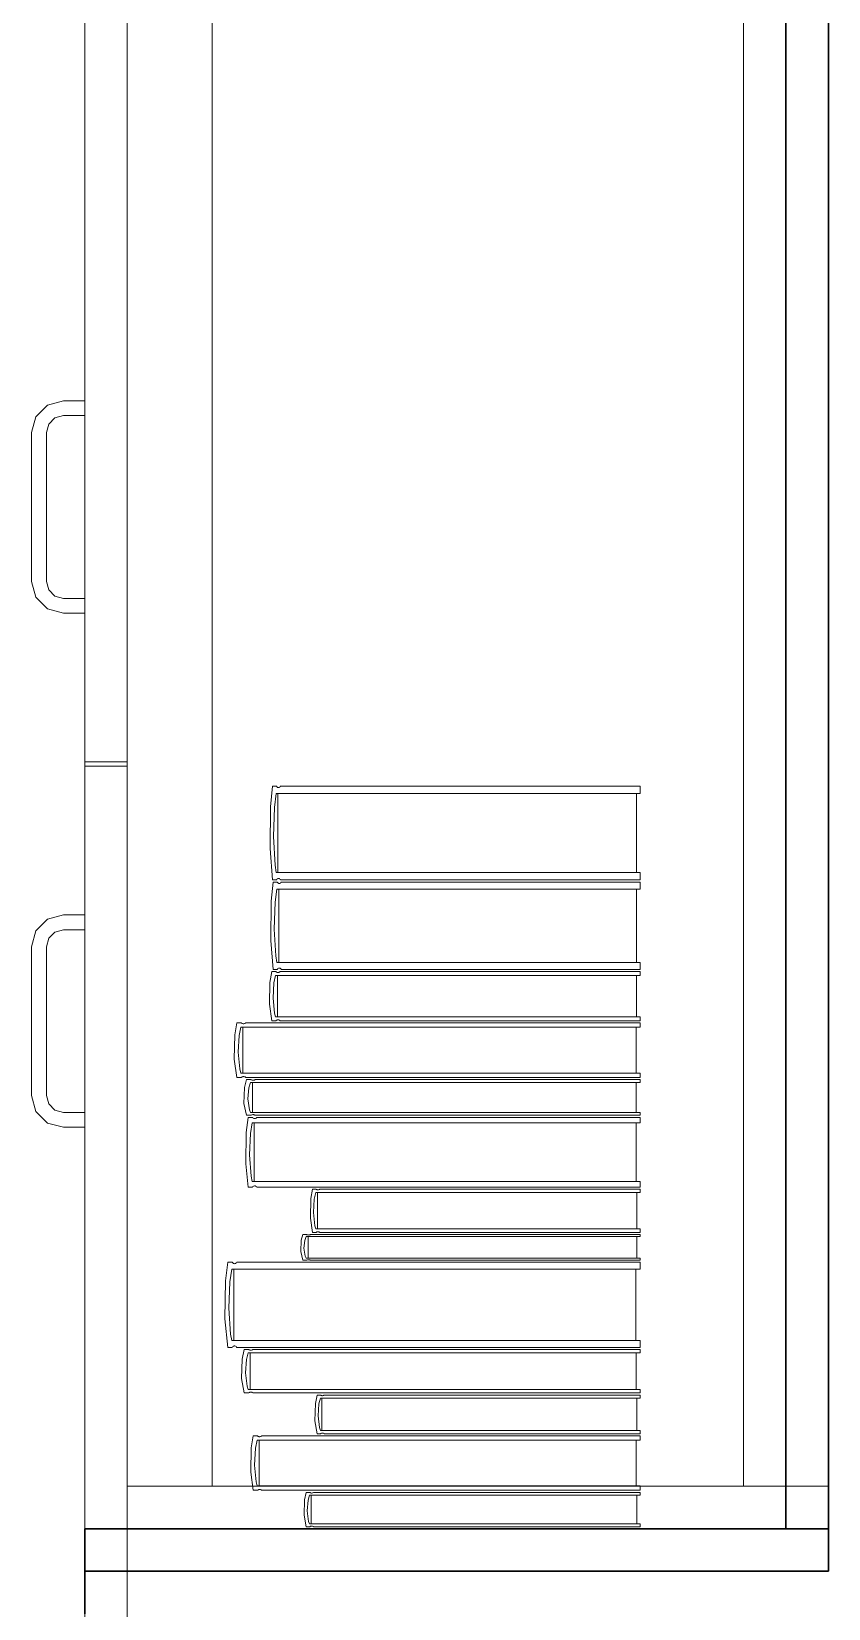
# Model space of a CAD drawing. Header units: inches. Extents: x -19 to 5698, y -728 to 92.
# Drawn here: x 105.296 to 105.671, y 34.983 to 35.725 of the extents above; entities that cross this region are included whole.
import ezdxf

# ---------------------------------------------------------------- set-up
doc = ezdxf.new("R2010")
doc.units = ezdxf.units.IN
doc.header["$MEASUREMENT"] = 0
doc.set_wipeout_variables(frame=1)
doc.linetypes.add('Wipeout_Contour', pattern=[1, 0, -1])
doc.layers.add('Interior - Mobiliario', color=7, linetype='Continuous')

msp = doc.modelspace()

# ---------------------------------------------------------------- linework, layer by layer
at = {"layer": 'Interior - Mobiliario', "color": 175, "linetype": 'Continuous', "lineweight": 13}
for p, q in [((105.34118, 36.48), (105.34118, 35.02)), ((105.65118, 35.02), (105.65118, 36.48)), ((105.34118, 36.46), (105.34118, 35.04)), ((105.38118, 35.04), (105.38118, 36.46)), ((105.63118, 36.46), (105.63118, 35.04)), ((105.32118, 35.74), (105.32118, 35.381)), ((105.34118, 35.74), (105.34118, 35.381)), ((105.30368, 35.54899), (105.31118, 35.551)), ((105.31118, 35.551), (105.32118, 35.551)), ((105.32118, 35.551), (105.32118, 35.544)), ((105.29618, 35.536), (105.29819, 35.5435)), ((105.29819, 35.5435), (105.30368, 35.54899)), ((105.30718, 35.54293), (105.30425, 35.54)), ((105.31118, 35.544), (105.30718, 35.54293)), ((105.32118, 35.544), (105.31118, 35.544)), ((105.29618, 35.466), (105.29618, 35.536)), ((105.30425, 35.54), (105.30318, 35.536)), ((105.30318, 35.536), (105.30318, 35.466)), ((105.29819, 35.4585), (105.29618, 35.466)), ((105.30318, 35.466), (105.30425, 35.462)), ((105.30425, 35.462), (105.30718, 35.45907)), ((105.30368, 35.45301), (105.29819, 35.4585)), ((105.30718, 35.45907), (105.31118, 35.458)), ((105.31118, 35.458), (105.32118, 35.458)), ((105.32118, 35.458), (105.32118, 35.451)), ((105.31118, 35.451), (105.30368, 35.45301)), ((105.32118, 35.451), (105.31118, 35.451)), ((105.32118, 35.381), (105.34118, 35.381)), ((105.32118, 35.379), (105.34118, 35.379)), ((105.40956, 35.36962), (105.40861, 35.35993)), ((105.41144, 35.36962), (105.40956, 35.36962)), ((105.41049, 35.35947), (105.41129, 35.36609)), ((105.41129, 35.36609), (105.58252, 35.36609)), ((105.41154, 35.36945), (105.41144, 35.36962)), ((105.41175, 35.36918), (105.41154, 35.36945)), ((105.41199, 35.369), (105.41175, 35.36918)), ((105.41224, 35.3689), (105.41199, 35.369)), ((105.41215, 35.36609), (105.41215, 35.32897)), ((105.4125, 35.36889), (105.41224, 35.3689)), ((105.41275, 35.36897), (105.4125, 35.36889)), ((105.41299, 35.36913), (105.41275, 35.36897)), ((105.41321, 35.36939), (105.41299, 35.36913)), ((105.41336, 35.36962), (105.41321, 35.36939)), ((105.58252, 35.36962), (105.41336, 35.36962)), ((105.58079, 35.32897), (105.58079, 35.36609)), ((105.58252, 35.36609), (105.58252, 35.36962)), ((105.40861, 35.35993), (105.4084, 35.34017)), ((105.41005, 35.34587), (105.41049, 35.35947)), ((105.41078, 35.33233), (105.41005, 35.34587)), ((105.4084, 35.34017), (105.40956, 35.32544)), ((105.41129, 35.32897), (105.41078, 35.33233)), ((105.58252, 35.32897), (105.41129, 35.32897)), ((105.58252, 35.32544), (105.58252, 35.32897)), ((105.40991, 35.32444), (105.40896, 35.31541)), ((105.40956, 35.32544), (105.41144, 35.32544)), ((105.41178, 35.32444), (105.40991, 35.32444)), ((105.41084, 35.31498), (105.41163, 35.32115)), ((105.41144, 35.32544), (105.41158, 35.32568)), ((105.41158, 35.32568), (105.41181, 35.32593)), ((105.41163, 35.32115), (105.58252, 35.32115)), ((105.41188, 35.32428), (105.41178, 35.32444)), ((105.41181, 35.32593), (105.41205, 35.3261)), ((105.4121, 35.32403), (105.41188, 35.32428)), ((105.41205, 35.3261), (105.4123, 35.32618)), ((105.41233, 35.32386), (105.4121, 35.32403)), ((105.4123, 35.32618), (105.41255, 35.32617)), ((105.41258, 35.32376), (105.41233, 35.32386)), ((105.4125, 35.32115), (105.4125, 35.28657)), ((105.41255, 35.32617), (105.4128, 35.32607)), ((105.41284, 35.32375), (105.41258, 35.32376)), ((105.4128, 35.32607), (105.41304, 35.32588)), ((105.41309, 35.32383), (105.41284, 35.32375)), ((105.41304, 35.32588), (105.41326, 35.32561)), ((105.41333, 35.32398), (105.41309, 35.32383)), ((105.41326, 35.32561), (105.41336, 35.32544)), ((105.41355, 35.32422), (105.41333, 35.32398)), ((105.41336, 35.32544), (105.58252, 35.32544)), ((105.41369, 35.32444), (105.41355, 35.32422)), ((105.58252, 35.32444), (105.41369, 35.32444)), ((105.5808, 35.28657), (105.5808, 35.32115)), ((105.58252, 35.32115), (105.58252, 35.32444)), ((105.40896, 35.31541), (105.40875, 35.29701)), ((105.4104, 35.30231), (105.41084, 35.31498)), ((105.30368, 35.30699), (105.29819, 35.3015)), ((105.31118, 35.309), (105.30368, 35.30699)), ((105.32118, 35.309), (105.31118, 35.309)), ((105.32118, 35.302), (105.32118, 35.309)), ((105.29819, 35.3015), (105.29618, 35.294)), ((105.30318, 35.294), (105.30425, 35.298)), ((105.30425, 35.298), (105.30718, 35.30093)), ((105.30718, 35.30093), (105.31118, 35.302)), ((105.31118, 35.302), (105.32118, 35.302)), ((105.41112, 35.2897), (105.4104, 35.30231)), ((105.29618, 35.294), (105.29618, 35.224)), ((105.30318, 35.224), (105.30318, 35.294)), ((105.40875, 35.29701), (105.40991, 35.28328)), ((105.40991, 35.28328), (105.41178, 35.28328)), ((105.41163, 35.28657), (105.41112, 35.2897)), ((105.58252, 35.28657), (105.41163, 35.28657)), ((105.41178, 35.28328), (105.41193, 35.2835)), ((105.41193, 35.2835), (105.41215, 35.28374)), ((105.41215, 35.28374), (105.41239, 35.28389)), ((105.41239, 35.28389), (105.41264, 35.28397)), ((105.41264, 35.28397), (105.41289, 35.28396)), ((105.41289, 35.28396), (105.41314, 35.28387)), ((105.41314, 35.28387), (105.41338, 35.28369)), ((105.41338, 35.28369), (105.4136, 35.28344)), ((105.4136, 35.28344), (105.41369, 35.28328)), ((105.41369, 35.28328), (105.58252, 35.28328)), ((105.58252, 35.28328), (105.58252, 35.28657)), ((105.40837, 35.27722), (105.40816, 35.26689)), ((105.40932, 35.28228), (105.40837, 35.27722)), ((105.4112, 35.28228), (105.40932, 35.28228)), ((105.40981, 35.26987), (105.41025, 35.27698)), ((105.41025, 35.27698), (105.41105, 35.28043)), ((105.41105, 35.28043), (105.58252, 35.28043)), ((105.4113, 35.28219), (105.4112, 35.28228)), ((105.41152, 35.28205), (105.4113, 35.28219)), ((105.41175, 35.28195), (105.41152, 35.28205)), ((105.41201, 35.2819), (105.41175, 35.28195)), ((105.41192, 35.28043), (105.41192, 35.26104)), ((105.41226, 35.2819), (105.41201, 35.2819)), ((105.41251, 35.28194), (105.41226, 35.2819)), ((105.41275, 35.28203), (105.41251, 35.28194)), ((105.41298, 35.28216), (105.41275, 35.28203)), ((105.41312, 35.28228), (105.41298, 35.28216)), ((105.58252, 35.28228), (105.41312, 35.28228)), ((105.58079, 35.26104), (105.58079, 35.28043)), ((105.58252, 35.28043), (105.58252, 35.28228)), ((105.41054, 35.26279), (105.40981, 35.26987)), ((105.40816, 35.26689), (105.40932, 35.25919)), ((105.41105, 35.26104), (105.41054, 35.26279)), ((105.58252, 35.26104), (105.41105, 35.26104)), ((105.58252, 35.25919), (105.58252, 35.26104)), ((105.39283, 35.25819), (105.39179, 35.25254)), ((105.39489, 35.25819), (105.39283, 35.25819)), ((105.39385, 35.25227), (105.39472, 35.25613)), ((105.39472, 35.25613), (105.58252, 35.25613)), ((105.39499, 35.25809), (105.39489, 35.25819)), ((105.39523, 35.25793), (105.39499, 35.25809)), ((105.39549, 35.25782), (105.39523, 35.25793)), ((105.39577, 35.25776), (105.39549, 35.25782)), ((105.39567, 35.25613), (105.39567, 35.23451)), ((105.39605, 35.25776), (105.39577, 35.25776)), ((105.39632, 35.25781), (105.39605, 35.25776)), ((105.39659, 35.2579), (105.39632, 35.25781)), ((105.39683, 35.25805), (105.39659, 35.2579)), ((105.39699, 35.25819), (105.39683, 35.25805)), ((105.58252, 35.25819), (105.39699, 35.25819)), ((105.40932, 35.25919), (105.4112, 35.25919)), ((105.4112, 35.25919), (105.41134, 35.25931)), ((105.41134, 35.25931), (105.41157, 35.25944)), ((105.41157, 35.25944), (105.41181, 35.25953)), ((105.41181, 35.25953), (105.41206, 35.25958)), ((105.41206, 35.25958), (105.41232, 35.25957)), ((105.41232, 35.25957), (105.41257, 35.25952)), ((105.41257, 35.25952), (105.41281, 35.25942)), ((105.41281, 35.25942), (105.41302, 35.25928)), ((105.41302, 35.25928), (105.41312, 35.25919)), ((105.41312, 35.25919), (105.58252, 35.25919)), ((105.58063, 35.23451), (105.58063, 35.25613)), ((105.58252, 35.25613), (105.58252, 35.25819)), ((105.39179, 35.25254), (105.39155, 35.24103)), ((105.39337, 35.24435), (105.39385, 35.25227)), ((105.39155, 35.24103), (105.39283, 35.23245)), ((105.39416, 35.23646), (105.39337, 35.24435)), ((105.39283, 35.23245), (105.39489, 35.23245)), ((105.39472, 35.23451), (105.39416, 35.23646)), ((105.58252, 35.23451), (105.39472, 35.23451)), ((105.39489, 35.23245), (105.39504, 35.23259)), ((105.39504, 35.23259), (105.39529, 35.23273)), ((105.39529, 35.23273), (105.39555, 35.23283)), ((105.39555, 35.23283), (105.39583, 35.23288)), ((105.39583, 35.23288), (105.39611, 35.23287)), ((105.39611, 35.23287), (105.39638, 35.23281)), ((105.39737, 35.23145), (105.39636, 35.22777)), ((105.39638, 35.23281), (105.39664, 35.2327)), ((105.39664, 35.2327), (105.39688, 35.23255)), ((105.39688, 35.23255), (105.39699, 35.23245)), ((105.39699, 35.23245), (105.58252, 35.23245)), ((105.39938, 35.23145), (105.39737, 35.23145)), ((105.39948, 35.23138), (105.39938, 35.23145)), ((105.39972, 35.23128), (105.39948, 35.23138)), ((105.39997, 35.23121), (105.39972, 35.23128)), ((105.40024, 35.23117), (105.39997, 35.23121)), ((105.40051, 35.23117), (105.40024, 35.23117)), ((105.40078, 35.2312), (105.40051, 35.23117)), ((105.40104, 35.23126), (105.40078, 35.2312)), ((105.40128, 35.23136), (105.40104, 35.23126)), ((105.40143, 35.23145), (105.40128, 35.23136)), ((105.58252, 35.23145), (105.40143, 35.23145)), ((105.58252, 35.23245), (105.58252, 35.23451)), ((105.58252, 35.23011), (105.58252, 35.23145)), ((105.29618, 35.224), (105.29819, 35.2165)), ((105.30425, 35.22), (105.30318, 35.224)), ((105.39636, 35.22777), (105.39613, 35.22027)), ((105.3979, 35.22244), (105.39837, 35.2276)), ((105.39837, 35.2276), (105.39922, 35.23011)), ((105.39922, 35.23011), (105.58252, 35.23011)), ((105.40015, 35.23011), (105.40015, 35.21602)), ((105.58067, 35.21602), (105.58067, 35.23011)), ((105.29819, 35.2165), (105.30368, 35.21101)), ((105.30718, 35.21707), (105.30425, 35.22)), ((105.31118, 35.216), (105.30718, 35.21707)), ((105.32118, 35.216), (105.31118, 35.216)), ((105.32118, 35.209), (105.32118, 35.216)), ((105.39613, 35.22027), (105.39737, 35.21468)), ((105.39867, 35.21729), (105.3979, 35.22244)), ((105.39922, 35.21602), (105.39867, 35.21729)), ((105.58252, 35.21602), (105.39922, 35.21602)), ((105.58252, 35.21468), (105.58252, 35.21602)), ((105.30368, 35.21101), (105.31118, 35.209)), ((105.31118, 35.209), (105.32118, 35.209)), ((105.39818, 35.21368), (105.39718, 35.20649)), ((105.39737, 35.21468), (105.39938, 35.21468)), ((105.40019, 35.21368), (105.39818, 35.21368)), ((105.39918, 35.20615), (105.40003, 35.21106)), ((105.39938, 35.21468), (105.39953, 35.21477)), ((105.39953, 35.21477), (105.39977, 35.21487)), ((105.39977, 35.21487), (105.40003, 35.21493)), ((105.40003, 35.21493), (105.4003, 35.21496)), ((105.40003, 35.21106), (105.58252, 35.21106)), ((105.40029, 35.21355), (105.40019, 35.21368)), ((105.40052, 35.21336), (105.40029, 35.21355)), ((105.4003, 35.21496), (105.40057, 35.21496)), ((105.40078, 35.21322), (105.40052, 35.21336)), ((105.40057, 35.21496), (105.40084, 35.21492)), ((105.40104, 35.21314), (105.40078, 35.21322)), ((105.40084, 35.21492), (105.4011, 35.21485)), ((105.40095, 35.21106), (105.40095, 35.18351)), ((105.40132, 35.21313), (105.40104, 35.21314)), ((105.4011, 35.21485), (105.40133, 35.21475)), ((105.40158, 35.21319), (105.40132, 35.21313)), ((105.40133, 35.21475), (105.40143, 35.21468)), ((105.40143, 35.21468), (105.58252, 35.21468)), ((105.40184, 35.21332), (105.40158, 35.21319)), ((105.40208, 35.21351), (105.40184, 35.21332)), ((105.40223, 35.21368), (105.40208, 35.21351)), ((105.58252, 35.21368), (105.40223, 35.21368)), ((105.58068, 35.18351), (105.58068, 35.21106)), ((105.58252, 35.21106), (105.58252, 35.21368)), ((105.39718, 35.20649), (105.39695, 35.19182)), ((105.39871, 35.19605), (105.39918, 35.20615)), ((105.39948, 35.186), (105.39871, 35.19605)), ((105.39695, 35.19182), (105.39818, 35.18088)), ((105.39818, 35.18088), (105.40019, 35.18088)), ((105.40003, 35.18351), (105.39948, 35.186)), ((105.58252, 35.18351), (105.40003, 35.18351)), ((105.40019, 35.18088), (105.40034, 35.18106)), ((105.40034, 35.18106), (105.40058, 35.18125)), ((105.40058, 35.18125), (105.40083, 35.18137)), ((105.40083, 35.18137), (105.4011, 35.18143)), ((105.4011, 35.18143), (105.40137, 35.18142)), ((105.40137, 35.18142), (105.40164, 35.18135)), ((105.40164, 35.18135), (105.40189, 35.18121)), ((105.40189, 35.18121), (105.40213, 35.18101)), ((105.40213, 35.18101), (105.40223, 35.18088)), ((105.40223, 35.18088), (105.58252, 35.18088)), ((105.42841, 35.17988), (105.42757, 35.17541)), ((105.43009, 35.17988), (105.42841, 35.17988)), ((105.43017, 35.1798), (105.43009, 35.17988)), ((105.43037, 35.17968), (105.43017, 35.1798)), ((105.43058, 35.17959), (105.43037, 35.17968)), ((105.4308, 35.17955), (105.43058, 35.17959)), ((105.43103, 35.17954), (105.4308, 35.17955)), ((105.43125, 35.17958), (105.43103, 35.17954)), ((105.43147, 35.17966), (105.43125, 35.17958)), ((105.43167, 35.17977), (105.43147, 35.17966)), ((105.43179, 35.17988), (105.43167, 35.17977)), ((105.58252, 35.17988), (105.43179, 35.17988)), ((105.58252, 35.18088), (105.58252, 35.18351)), ((105.58252, 35.17825), (105.58252, 35.17988)), ((105.42757, 35.17541), (105.42738, 35.1663)), ((105.42885, 35.16893), (105.42924, 35.1752)), ((105.42924, 35.1752), (105.42995, 35.17825)), ((105.42995, 35.17825), (105.58252, 35.17825)), ((105.43072, 35.17825), (105.43072, 35.16114)), ((105.58098, 35.16114), (105.58098, 35.17825)), ((105.42738, 35.1663), (105.42841, 35.1595)), ((105.4295, 35.16268), (105.42885, 35.16893)), ((105.4239, 35.1585), (105.42303, 35.15586)), ((105.42562, 35.1585), (105.4239, 35.1585)), ((105.42476, 35.15574), (105.42548, 35.15754)), ((105.42548, 35.15754), (105.58252, 35.15754)), ((105.42571, 35.15846), (105.42562, 35.1585)), ((105.42591, 35.15839), (105.42571, 35.15846)), ((105.42613, 35.15833), (105.42591, 35.15839)), ((105.42636, 35.15831), (105.42613, 35.15833)), ((105.42628, 35.15754), (105.42628, 35.14743)), ((105.42659, 35.1583), (105.42636, 35.15831)), ((105.42682, 35.15833), (105.42659, 35.1583)), ((105.42704, 35.15837), (105.42682, 35.15833)), ((105.42725, 35.15844), (105.42704, 35.15837)), ((105.42738, 35.1585), (105.42725, 35.15844)), ((105.58252, 35.1585), (105.42738, 35.1585)), ((105.42841, 35.1595), (105.43009, 35.1595)), ((105.42995, 35.16114), (105.4295, 35.16268)), ((105.58252, 35.16114), (105.42995, 35.16114)), ((105.43009, 35.1595), (105.43021, 35.15961)), ((105.43021, 35.15961), (105.43041, 35.15973)), ((105.43041, 35.15973), (105.43063, 35.15981)), ((105.43063, 35.15981), (105.43085, 35.15985)), ((105.43085, 35.15985), (105.43108, 35.15984)), ((105.43108, 35.15984), (105.4313, 35.15979)), ((105.4313, 35.15979), (105.43151, 35.15971)), ((105.43151, 35.15971), (105.43171, 35.15958)), ((105.43171, 35.15958), (105.43179, 35.1595)), ((105.43179, 35.1595), (105.58252, 35.1595)), ((105.58094, 35.14743), (105.58094, 35.15754)), ((105.58252, 35.1595), (105.58252, 35.16114)), ((105.58252, 35.15754), (105.58252, 35.1585)), ((105.42303, 35.15586), (105.42283, 35.15048)), ((105.42283, 35.15048), (105.4239, 35.14647)), ((105.42435, 35.15203), (105.42476, 35.15574)), ((105.42501, 35.14834), (105.42435, 35.15203)), ((105.38852, 35.14547), (105.38745, 35.13668)), ((105.39062, 35.14547), (105.38852, 35.14547)), ((105.38956, 35.13626), (105.39046, 35.14226)), ((105.39046, 35.14226), (105.58252, 35.14226)), ((105.39073, 35.14531), (105.39062, 35.14547)), ((105.39098, 35.14507), (105.39073, 35.14531)), ((105.39124, 35.1449), (105.39098, 35.14507)), ((105.39152, 35.14481), (105.39124, 35.1449)), ((105.39143, 35.14226), (105.39143, 35.10862)), ((105.39181, 35.1448), (105.39152, 35.14481)), ((105.39209, 35.14487), (105.39181, 35.1448)), ((105.39236, 35.14502), (105.39209, 35.14487)), ((105.39261, 35.14525), (105.39236, 35.14502)), ((105.39277, 35.14547), (105.39261, 35.14525)), ((105.58252, 35.14547), (105.39277, 35.14547)), ((105.4239, 35.14647), (105.42562, 35.14647)), ((105.42548, 35.14743), (105.42501, 35.14834)), ((105.58252, 35.14743), (105.42548, 35.14743)), ((105.42562, 35.14647), (105.42575, 35.14653)), ((105.42575, 35.14653), (105.42596, 35.1466)), ((105.42596, 35.1466), (105.42618, 35.14665)), ((105.42618, 35.14665), (105.42641, 35.14667)), ((105.42641, 35.14667), (105.42664, 35.14666)), ((105.42664, 35.14666), (105.42687, 35.14664)), ((105.42687, 35.14664), (105.42709, 35.14659)), ((105.42709, 35.14659), (105.42729, 35.14651)), ((105.42729, 35.14651), (105.42738, 35.14647)), ((105.42738, 35.14647), (105.58252, 35.14647)), ((105.58058, 35.10862), (105.58058, 35.14226)), ((105.58252, 35.14647), (105.58252, 35.14743)), ((105.58252, 35.14226), (105.58252, 35.14547)), ((105.38745, 35.13668), (105.38721, 35.11877)), ((105.38907, 35.12394), (105.38956, 35.13626)), ((105.38988, 35.11165), (105.38907, 35.12394)), ((105.38721, 35.11877), (105.38852, 35.10541)), ((105.38852, 35.10541), (105.39062, 35.10541)), ((105.39046, 35.10862), (105.38988, 35.11165)), ((105.58252, 35.10862), (105.39046, 35.10862)), ((105.39062, 35.10541), (105.39078, 35.10563)), ((105.39078, 35.10563), (105.39103, 35.10586)), ((105.39103, 35.10586), (105.3913, 35.10601)), ((105.3913, 35.10601), (105.39159, 35.10608)), ((105.39159, 35.10608), (105.39187, 35.10607)), ((105.39187, 35.10607), (105.39215, 35.10598)), ((105.39215, 35.10598), (105.39242, 35.10581)), ((105.39242, 35.10581), (105.39266, 35.10557)), ((105.39266, 35.10557), (105.39277, 35.10541)), ((105.39277, 35.10541), (105.58252, 35.10541)), ((105.58252, 35.10541), (105.58252, 35.10862)), ((105.39527, 35.09993), (105.39503, 35.09078)), ((105.39628, 35.10441), (105.39527, 35.09993)), ((105.39831, 35.10441), (105.39628, 35.10441)), ((105.39682, 35.09342), (105.39729, 35.09971)), ((105.39729, 35.09971), (105.39815, 35.10278)), ((105.39815, 35.10278), (105.58252, 35.10278)), ((105.39841, 35.10433), (105.39831, 35.10441)), ((105.39865, 35.10421), (105.39841, 35.10433)), ((105.3989, 35.10412), (105.39865, 35.10421)), ((105.39917, 35.10408), (105.3989, 35.10412)), ((105.39908, 35.10278), (105.39908, 35.0856)), ((105.39945, 35.10407), (105.39917, 35.10408)), ((105.39972, 35.10411), (105.39945, 35.10407)), ((105.39998, 35.10419), (105.39972, 35.10411)), ((105.40022, 35.1043), (105.39998, 35.10419)), ((105.40037, 35.10441), (105.40022, 35.1043)), ((105.58252, 35.10441), (105.40037, 35.10441)), ((105.58066, 35.0856), (105.58066, 35.10278)), ((105.58252, 35.10278), (105.58252, 35.10441)), ((105.39503, 35.09078), (105.39628, 35.08396)), ((105.39759, 35.08715), (105.39682, 35.09342)), ((105.39628, 35.08396), (105.39831, 35.08396)), ((105.39815, 35.0856), (105.39759, 35.08715)), ((105.58252, 35.0856), (105.39815, 35.0856)), ((105.39831, 35.08396), (105.39846, 35.08407)), ((105.39846, 35.08407), (105.3987, 35.08419)), ((105.3987, 35.08419), (105.39896, 35.08427)), ((105.39896, 35.08427), (105.39923, 35.08431)), ((105.39923, 35.08431), (105.39951, 35.0843)), ((105.39951, 35.0843), (105.39978, 35.08425)), ((105.39978, 35.08425), (105.40003, 35.08417)), ((105.40003, 35.08417), (105.40027, 35.08404)), ((105.40027, 35.08404), (105.40037, 35.08396)), ((105.40037, 35.08396), (105.58252, 35.08396)), ((105.43057, 35.08296), (105.42974, 35.07897)), ((105.43222, 35.08296), (105.43057, 35.08296)), ((105.43231, 35.08289), (105.43222, 35.08296)), ((105.4325, 35.08278), (105.43231, 35.08289)), ((105.43271, 35.08271), (105.4325, 35.08278)), ((105.43293, 35.08266), (105.43271, 35.08271)), ((105.43315, 35.08266), (105.43293, 35.08266)), ((105.43337, 35.08269), (105.43315, 35.08266)), ((105.43359, 35.08276), (105.43337, 35.08269)), ((105.43378, 35.08287), (105.43359, 35.08276)), ((105.43391, 35.08296), (105.43378, 35.08287)), ((105.58252, 35.08296), (105.43391, 35.08296)), ((105.58252, 35.08396), (105.58252, 35.0856)), ((105.58252, 35.08151), (105.58252, 35.08296)), ((105.42974, 35.07897), (105.42955, 35.07084)), ((105.43101, 35.07318), (105.43139, 35.07878)), ((105.43139, 35.07878), (105.43209, 35.08151)), ((105.43209, 35.08151), (105.58252, 35.08151)), ((105.43285, 35.08151), (105.43285, 35.06623)), ((105.58101, 35.06623), (105.58101, 35.08151)), ((105.42955, 35.07084), (105.43057, 35.06477)), ((105.43164, 35.06761), (105.43101, 35.07318)), ((105.43209, 35.06623), (105.43164, 35.06761)), ((105.40054, 35.06377), (105.39954, 35.05814)), ((105.40252, 35.06377), (105.40054, 35.06377)), ((105.40152, 35.05788), (105.40236, 35.06172)), ((105.40236, 35.06172), (105.58252, 35.06172)), ((105.40262, 35.06367), (105.40252, 35.06377)), ((105.40285, 35.06351), (105.40262, 35.06367)), ((105.4031, 35.06341), (105.40285, 35.06351)), ((105.40336, 35.06335), (105.4031, 35.06341)), ((105.40327, 35.06172), (105.40327, 35.04017)), ((105.40363, 35.06334), (105.40336, 35.06335)), ((105.40389, 35.06339), (105.40363, 35.06334)), ((105.40415, 35.06349), (105.40389, 35.06339)), ((105.40438, 35.06363), (105.40415, 35.06349)), ((105.40453, 35.06377), (105.40438, 35.06363)), ((105.58252, 35.06377), (105.40453, 35.06377)), ((105.43057, 35.06477), (105.43222, 35.06477)), ((105.58252, 35.06623), (105.43209, 35.06623)), ((105.43222, 35.06477), (105.43235, 35.06487)), ((105.43235, 35.06487), (105.43255, 35.06497)), ((105.43255, 35.06497), (105.43276, 35.06504)), ((105.43276, 35.06504), (105.43298, 35.06507)), ((105.43298, 35.06507), (105.4332, 35.06507)), ((105.4332, 35.06507), (105.43342, 35.06503)), ((105.43342, 35.06503), (105.43363, 35.06495)), ((105.43363, 35.06495), (105.43382, 35.06484)), ((105.43382, 35.06484), (105.43391, 35.06477)), ((105.43391, 35.06477), (105.58252, 35.06477)), ((105.5807, 35.04017), (105.5807, 35.06172)), ((105.58252, 35.06477), (105.58252, 35.06623)), ((105.58252, 35.06172), (105.58252, 35.06377)), ((105.39954, 35.05814), (105.39932, 35.04667)), ((105.40106, 35.04998), (105.40152, 35.05788)), ((105.39932, 35.04667), (105.40054, 35.03812)), ((105.40182, 35.04211), (105.40106, 35.04998)), ((105.34118, 35.04), (105.38118, 35.04)), ((105.38118, 35.04), (105.63118, 35.04)), ((105.40054, 35.03812), (105.40252, 35.03812)), ((105.40236, 35.04017), (105.40182, 35.04211)), ((105.58252, 35.04017), (105.40236, 35.04017)), ((105.40252, 35.03812), (105.40267, 35.03825)), ((105.40267, 35.03825), (105.4029, 35.0384)), ((105.4029, 35.0384), (105.40315, 35.0385)), ((105.40315, 35.0385), (105.40342, 35.03855)), ((105.40342, 35.03855), (105.40369, 35.03854)), ((105.40369, 35.03854), (105.40395, 35.03848)), ((105.40395, 35.03848), (105.4042, 35.03837)), ((105.4042, 35.03837), (105.40443, 35.03822)), ((105.40443, 35.03822), (105.40453, 35.03812)), ((105.40453, 35.03812), (105.58252, 35.03812)), ((105.58252, 35.03812), (105.58252, 35.04017)), ((105.42461, 35.03358), (105.42442, 35.02637)), ((105.42547, 35.03712), (105.42461, 35.03358)), ((105.42718, 35.03712), (105.42547, 35.03712)), ((105.42592, 35.02845), (105.42632, 35.03341)), ((105.42632, 35.03341), (105.42704, 35.03583)), ((105.42704, 35.03583), (105.58252, 35.03583)), ((105.42727, 35.03705), (105.42718, 35.03712)), ((105.42746, 35.03696), (105.42727, 35.03705)), ((105.42768, 35.03689), (105.42746, 35.03696)), ((105.42791, 35.03685), (105.42768, 35.03689)), ((105.42814, 35.03685), (105.42791, 35.03685)), ((105.42837, 35.03688), (105.42814, 35.03685)), ((105.42859, 35.03694), (105.42837, 35.03688)), ((105.42879, 35.03703), (105.42859, 35.03694)), ((105.42892, 35.03712), (105.42879, 35.03703)), ((105.58252, 35.03712), (105.42892, 35.03712)), ((105.58252, 35.03583), (105.58252, 35.03712)), ((105.34118, 35.02), (105.65118, 35.02))]:
    msp.add_line(p, q, dxfattribs=at)

# ---------------------------------------------------------------- wipeouts: each hides what was drawn before it
at = {"color": 254, "linetype": 'Wipeout_Contour', "lineweight": 0, "ltscale": 3271.216842}
msp.add_wipeout([(105.32118, 34.98), (105.67118, 34.98), (105.67118, 35), (105.32118, 35)], dxfattribs=at).dxf.layer = 'Interior - Mobiliario'

# ---------------------------------------------------------------- next in the draw order: linework, layer by layer
at = {"layer": 'Interior - Mobiliario', "color": 175, "linetype": 'Continuous', "lineweight": 30}
for q in [(105.67118, 35), (105.32118, 34.98)]:
    msp.add_line((105.32118, 35), q, dxfattribs=at)
at = {"layer": 'Interior - Mobiliario', "color": 175, "linetype": 'Continuous', "lineweight": 13}
for p, q in [((105.32118, 34.98), (105.32118, 35)), ((105.32118, 35), (105.67118, 35)), ((105.32118, 35), (105.32118, 33.5)), ((105.67118, 35), (105.32118, 35)), ((105.34118, 34.96), (105.34118, 35)), ((105.34118, 35), (105.67118, 35))]:
    msp.add_line(p, q, dxfattribs=at)

# ---------------------------------------------------------------- next in the draw order: wipeouts: each hides what was drawn before it
at = {"color": 254, "linetype": 'Wipeout_Contour', "lineweight": 0, "ltscale": 3272.008929}
msp.add_wipeout([(105.65118, 36.48), (105.65118, 35.02), (105.67118, 35.02), (105.67118, 36.48)], dxfattribs=at).dxf.layer = 'Interior - Mobiliario'

# ---------------------------------------------------------------- next in the draw order: linework, layer by layer
at = {"layer": 'Interior - Mobiliario', "color": 175, "linetype": 'Continuous', "lineweight": 30}
for p, q in [((105.65118, 35.02), (105.65118, 36.48)), ((105.67118, 35.02), (105.67118, 36.48)), ((105.65118, 35.02), (105.67118, 35.02))]:
    msp.add_line(p, q, dxfattribs=at)
at = {"layer": 'Interior - Mobiliario', "color": 175, "linetype": 'Continuous', "lineweight": 13}
for p, q in [((105.65118, 36.48), (105.65118, 35.02)), ((105.67118, 35.02), (105.67118, 36.48)), ((105.67118, 35.04), (105.67118, 36.46)), ((105.63118, 35.04), (105.67118, 35.04)), ((105.65118, 35.02), (105.67118, 35.02))]:
    msp.add_line(p, q, dxfattribs=at)

# ---------------------------------------------------------------- next in the draw order: wipeouts: each hides what was drawn before it
at = {"color": 254, "linetype": 'Wipeout_Contour', "lineweight": 0, "ltscale": 3271.220266}
msp.add_wipeout([(105.32118, 35.02), (105.32118, 35), (105.67118, 35), (105.67118, 35.02)], dxfattribs=at).dxf.layer = 'Interior - Mobiliario'

# ---------------------------------------------------------------- next in the draw order: linework, layer by layer
at = {"layer": 'Interior - Mobiliario', "color": 175, "linetype": 'Continuous', "lineweight": 13}
for p, q in [((105.32118, 35), (105.32118, 36.5)), ((105.67118, 36.5), (105.67118, 35)), ((105.32118, 36.48), (105.32118, 35.02)), ((105.32118, 36.48), (105.32118, 35.02)), ((105.34118, 36.48), (105.34118, 35.02)), ((105.34118, 36.48), (105.34118, 35.02)), ((105.65118, 35.02), (105.65118, 36.48)), ((105.65118, 35.02), (105.65118, 36.48)), ((105.65118, 35.02), (105.65118, 36.48)), ((105.67118, 35.02), (105.67118, 36.48)), ((105.32118, 35.02), (105.32118, 35.379)), ((105.34118, 35.02), (105.34118, 35.379)), ((105.34118, 35.04), (105.34118, 35)), ((105.67118, 35), (105.67118, 35.04)), ((105.42783, 35.03583), (105.42783, 35.02229)), ((105.58095, 35.02229), (105.58095, 35.03583)), ((105.42442, 35.02637), (105.42547, 35.021)), ((105.42658, 35.02351), (105.42592, 35.02845)), ((105.42704, 35.02229), (105.42658, 35.02351)), ((105.67118, 35.02), (105.32118, 35.02)), ((105.32118, 35.02), (105.32118, 35)), ((105.32118, 35.02), (105.67118, 35.02)), ((105.32118, 35.02), (105.65118, 35.02)), ((105.32118, 35.02), (105.34118, 35.02)), ((105.34118, 35.02), (105.65118, 35.02)), ((105.34118, 35.02), (105.65118, 35.02)), ((105.42547, 35.021), (105.42718, 35.021)), ((105.58252, 35.02229), (105.42704, 35.02229)), ((105.42718, 35.021), (105.42731, 35.02109)), ((105.42731, 35.02109), (105.42751, 35.02118)), ((105.42751, 35.02118), (105.42773, 35.02124)), ((105.42773, 35.02124), (105.42796, 35.02127)), ((105.42796, 35.02127), (105.42819, 35.02127)), ((105.42819, 35.02127), (105.42842, 35.02123)), ((105.42842, 35.02123), (105.42863, 35.02116)), ((105.42863, 35.02116), (105.42883, 35.02106)), ((105.42883, 35.02106), (105.42892, 35.021)), ((105.42892, 35.021), (105.58252, 35.021)), ((105.58252, 35.021), (105.58252, 35.02229)), ((105.67118, 35), (105.67118, 35.02)), ((105.32118, 35), (105.67118, 35)), ((105.67118, 35), (105.32118, 35)), ((105.34118, 35), (105.67118, 35))]:
    msp.add_line(p, q, dxfattribs=at)
at = {"layer": 'Interior - Mobiliario', "color": 175, "linetype": 'Continuous', "lineweight": 30}
for p, q in [((105.32118, 35.02), (105.67118, 35.02)), ((105.32118, 35), (105.32118, 35.02)), ((105.67118, 35), (105.67118, 35.02)), ((105.32118, 35), (105.67118, 35))]:
    msp.add_line(p, q, dxfattribs=at)

doc.saveas('drawing.dxf')
